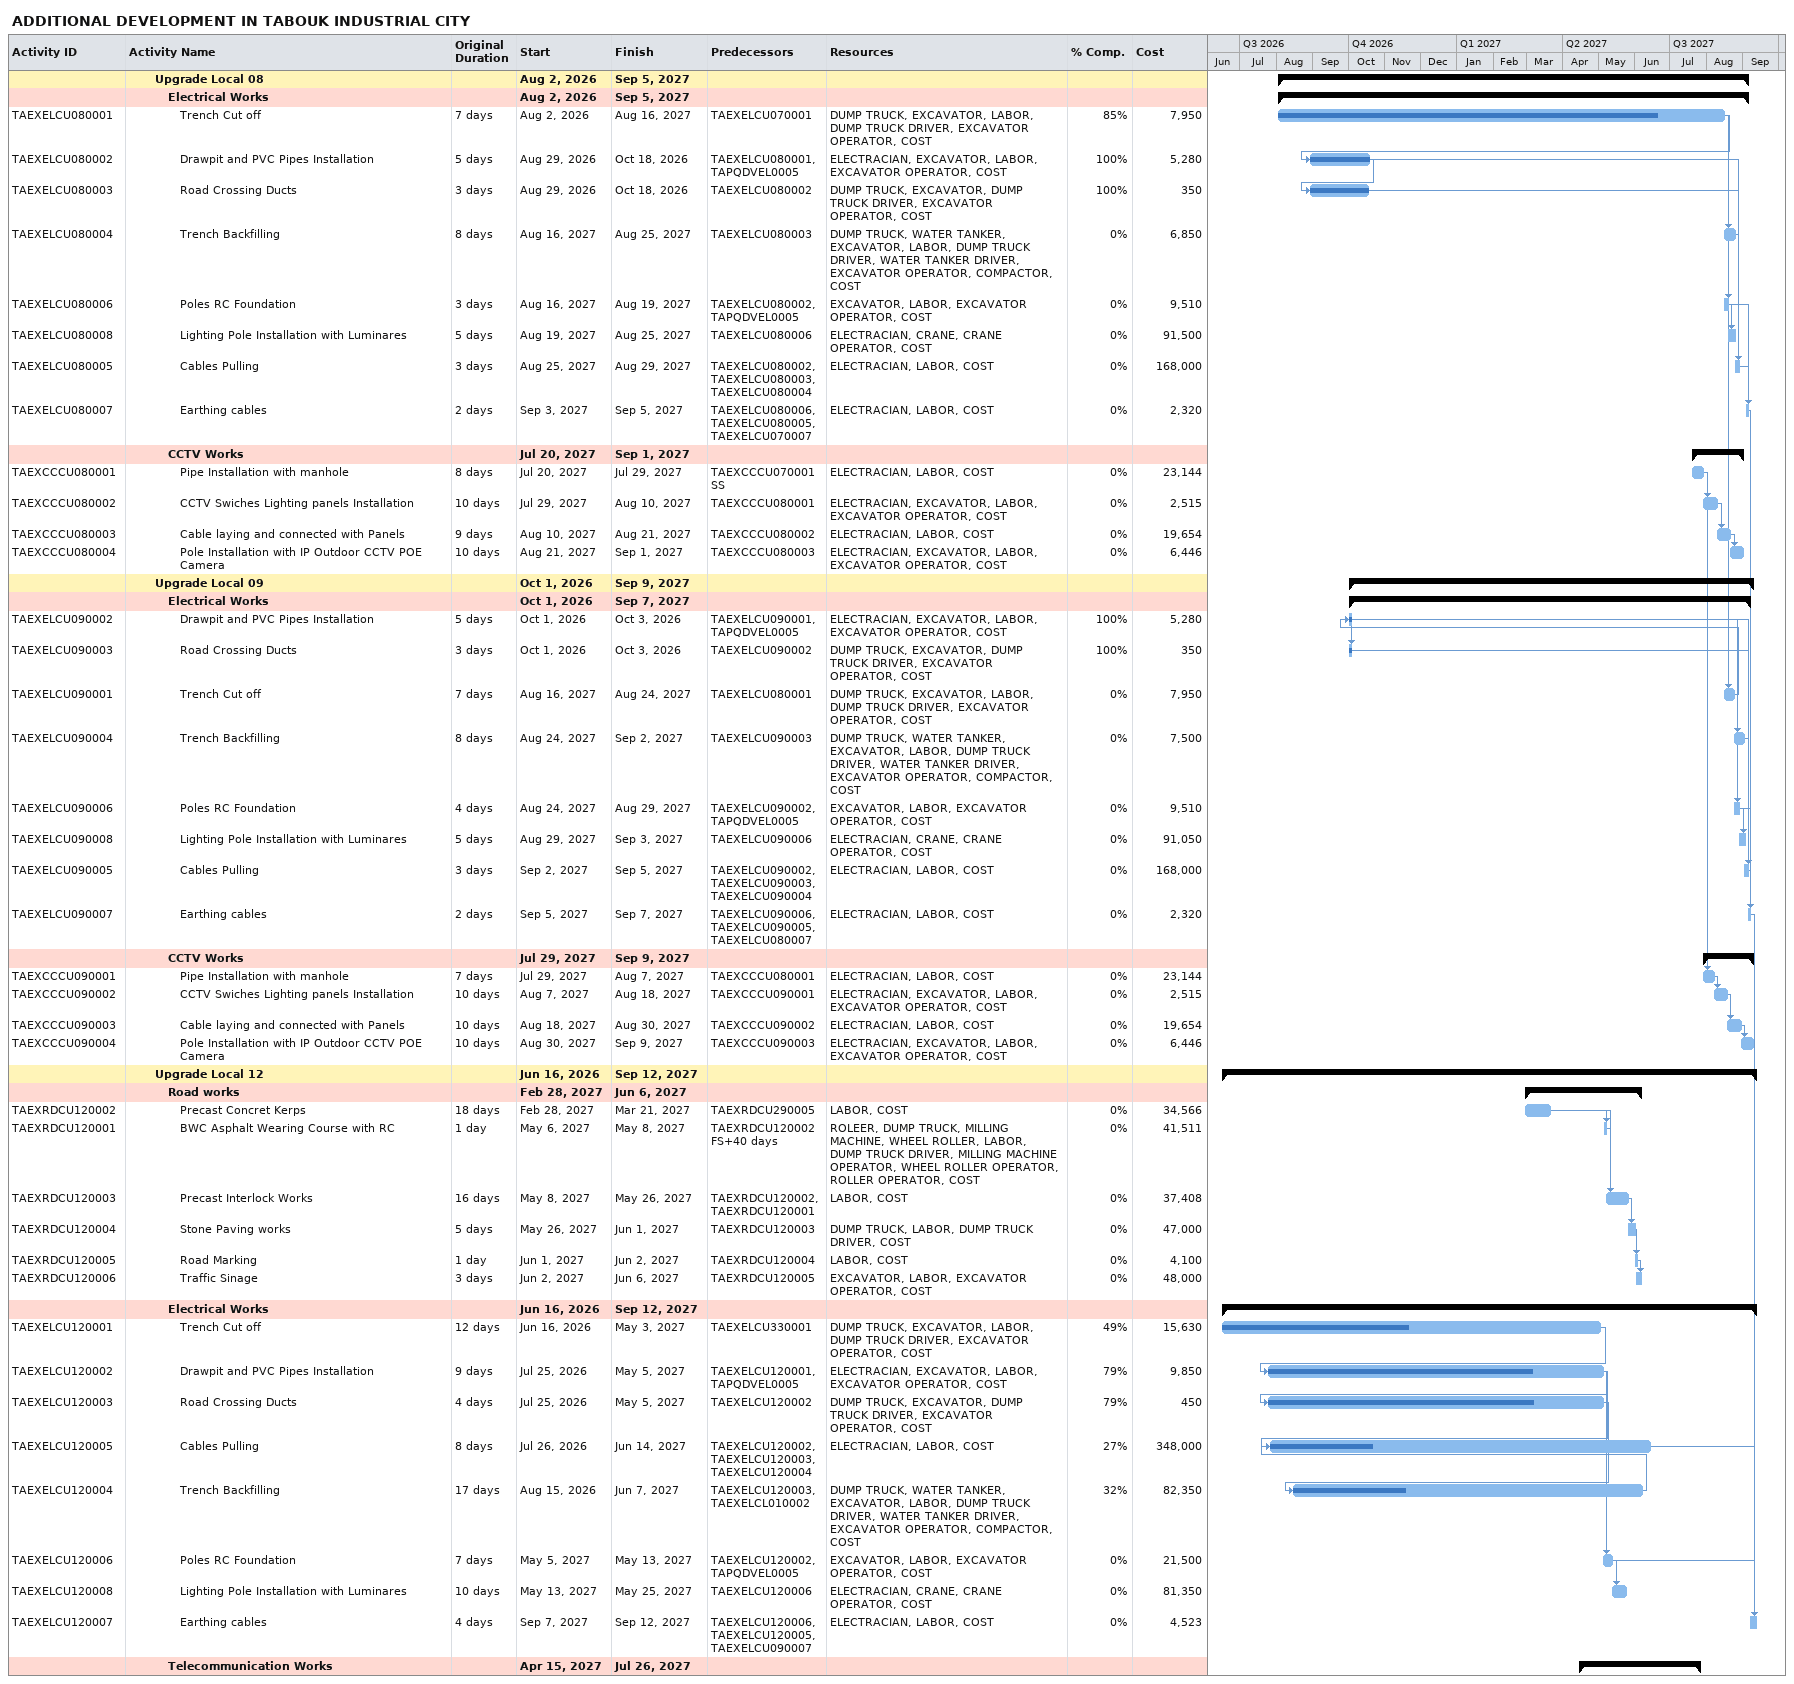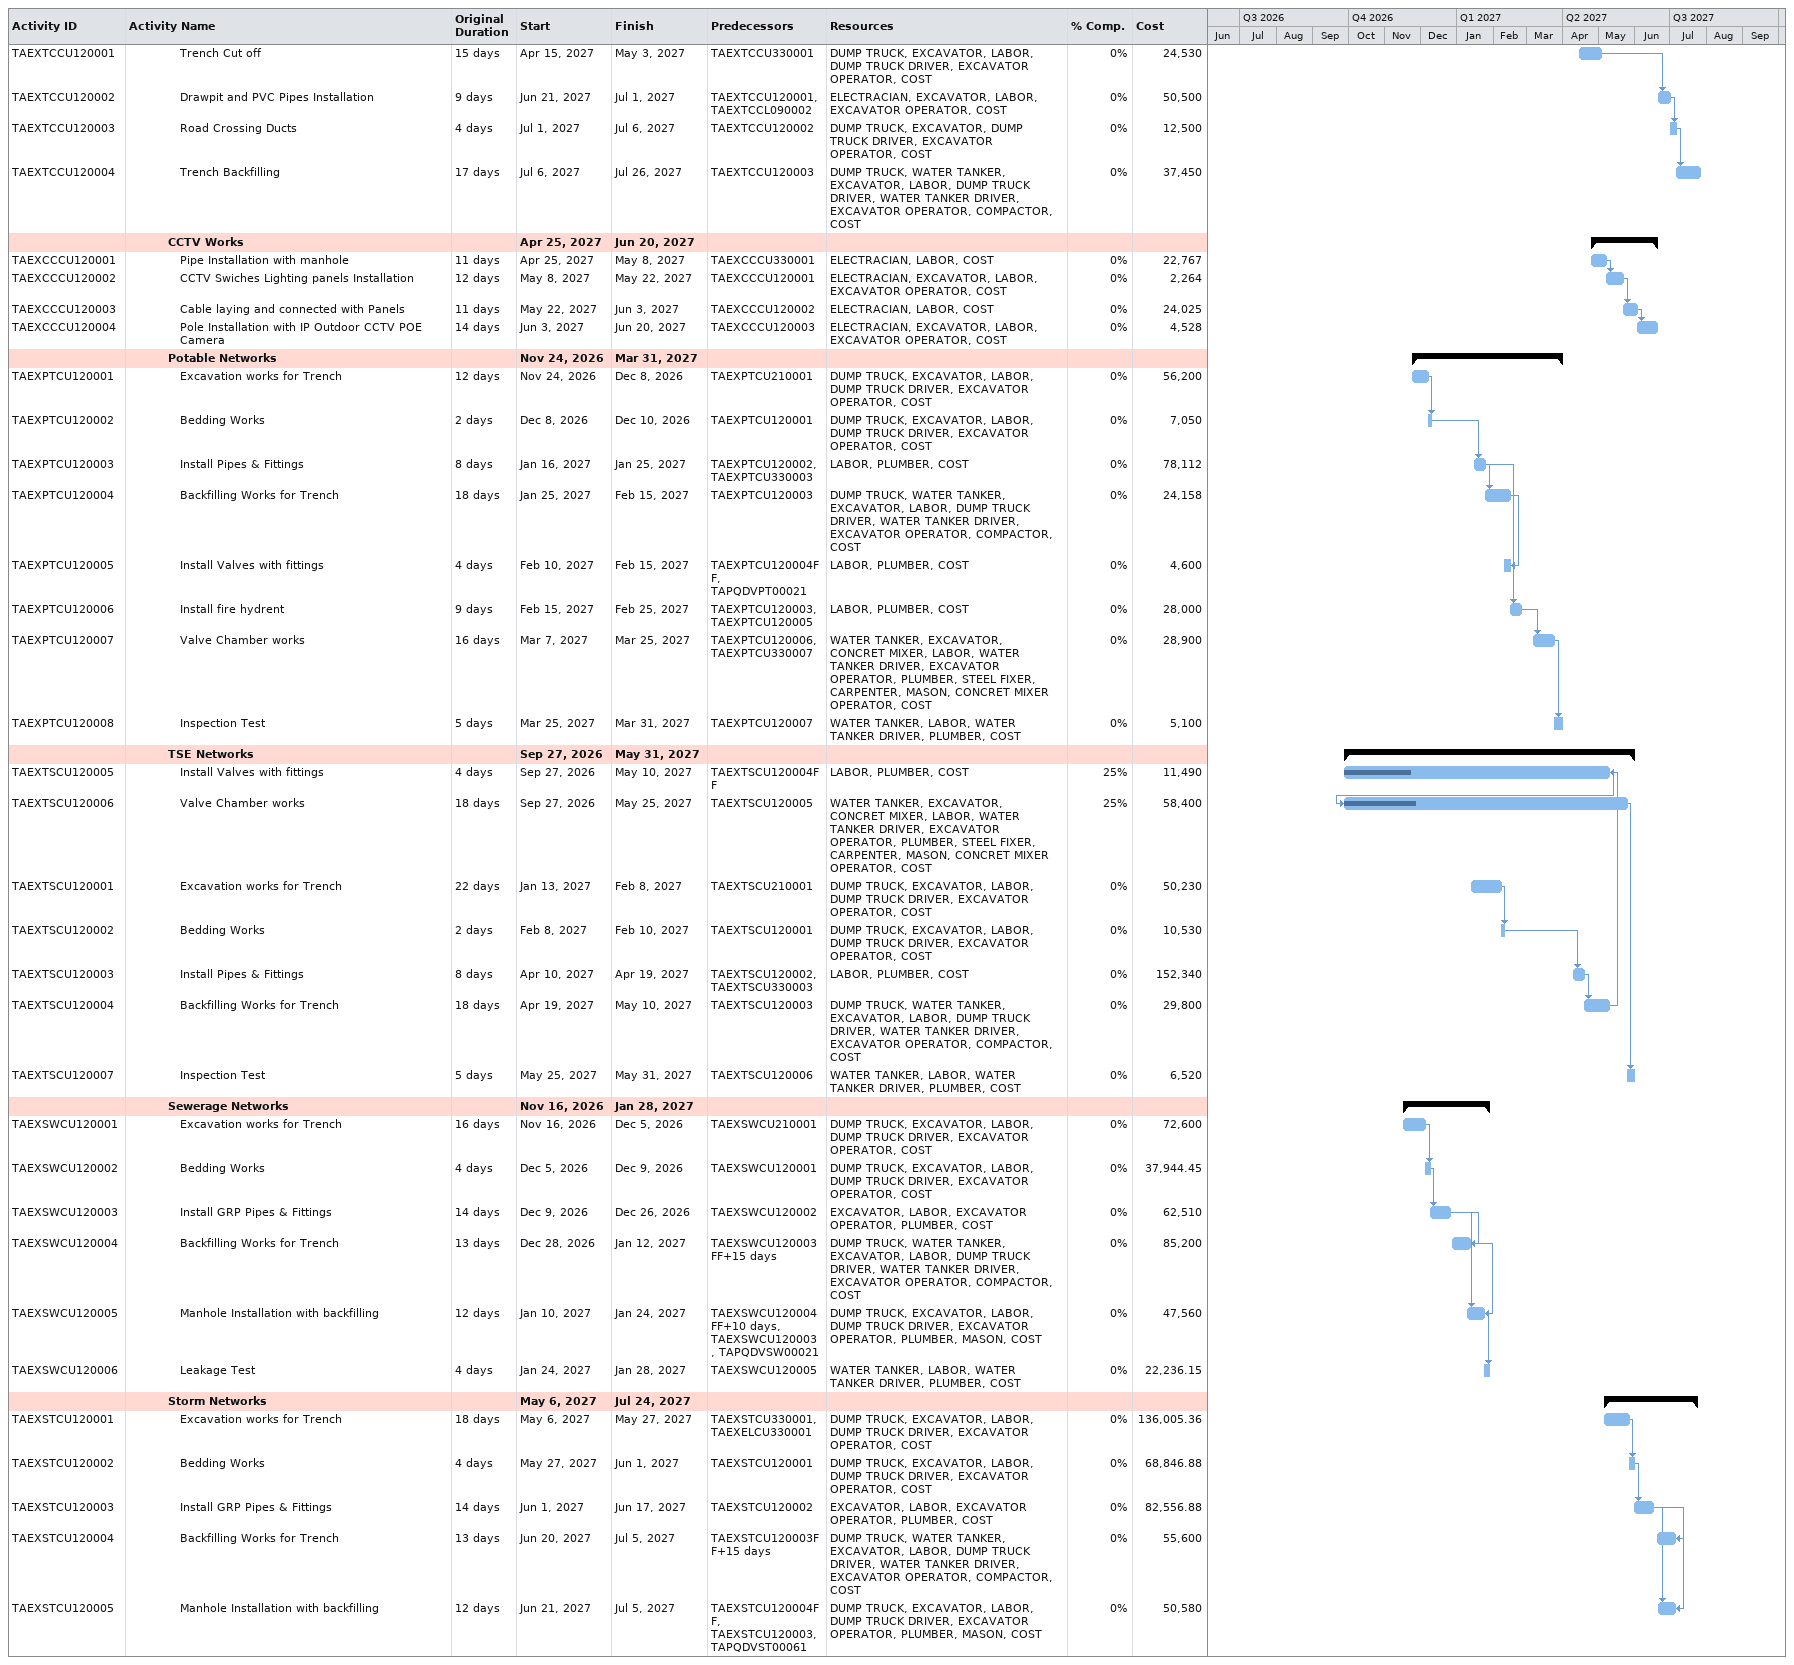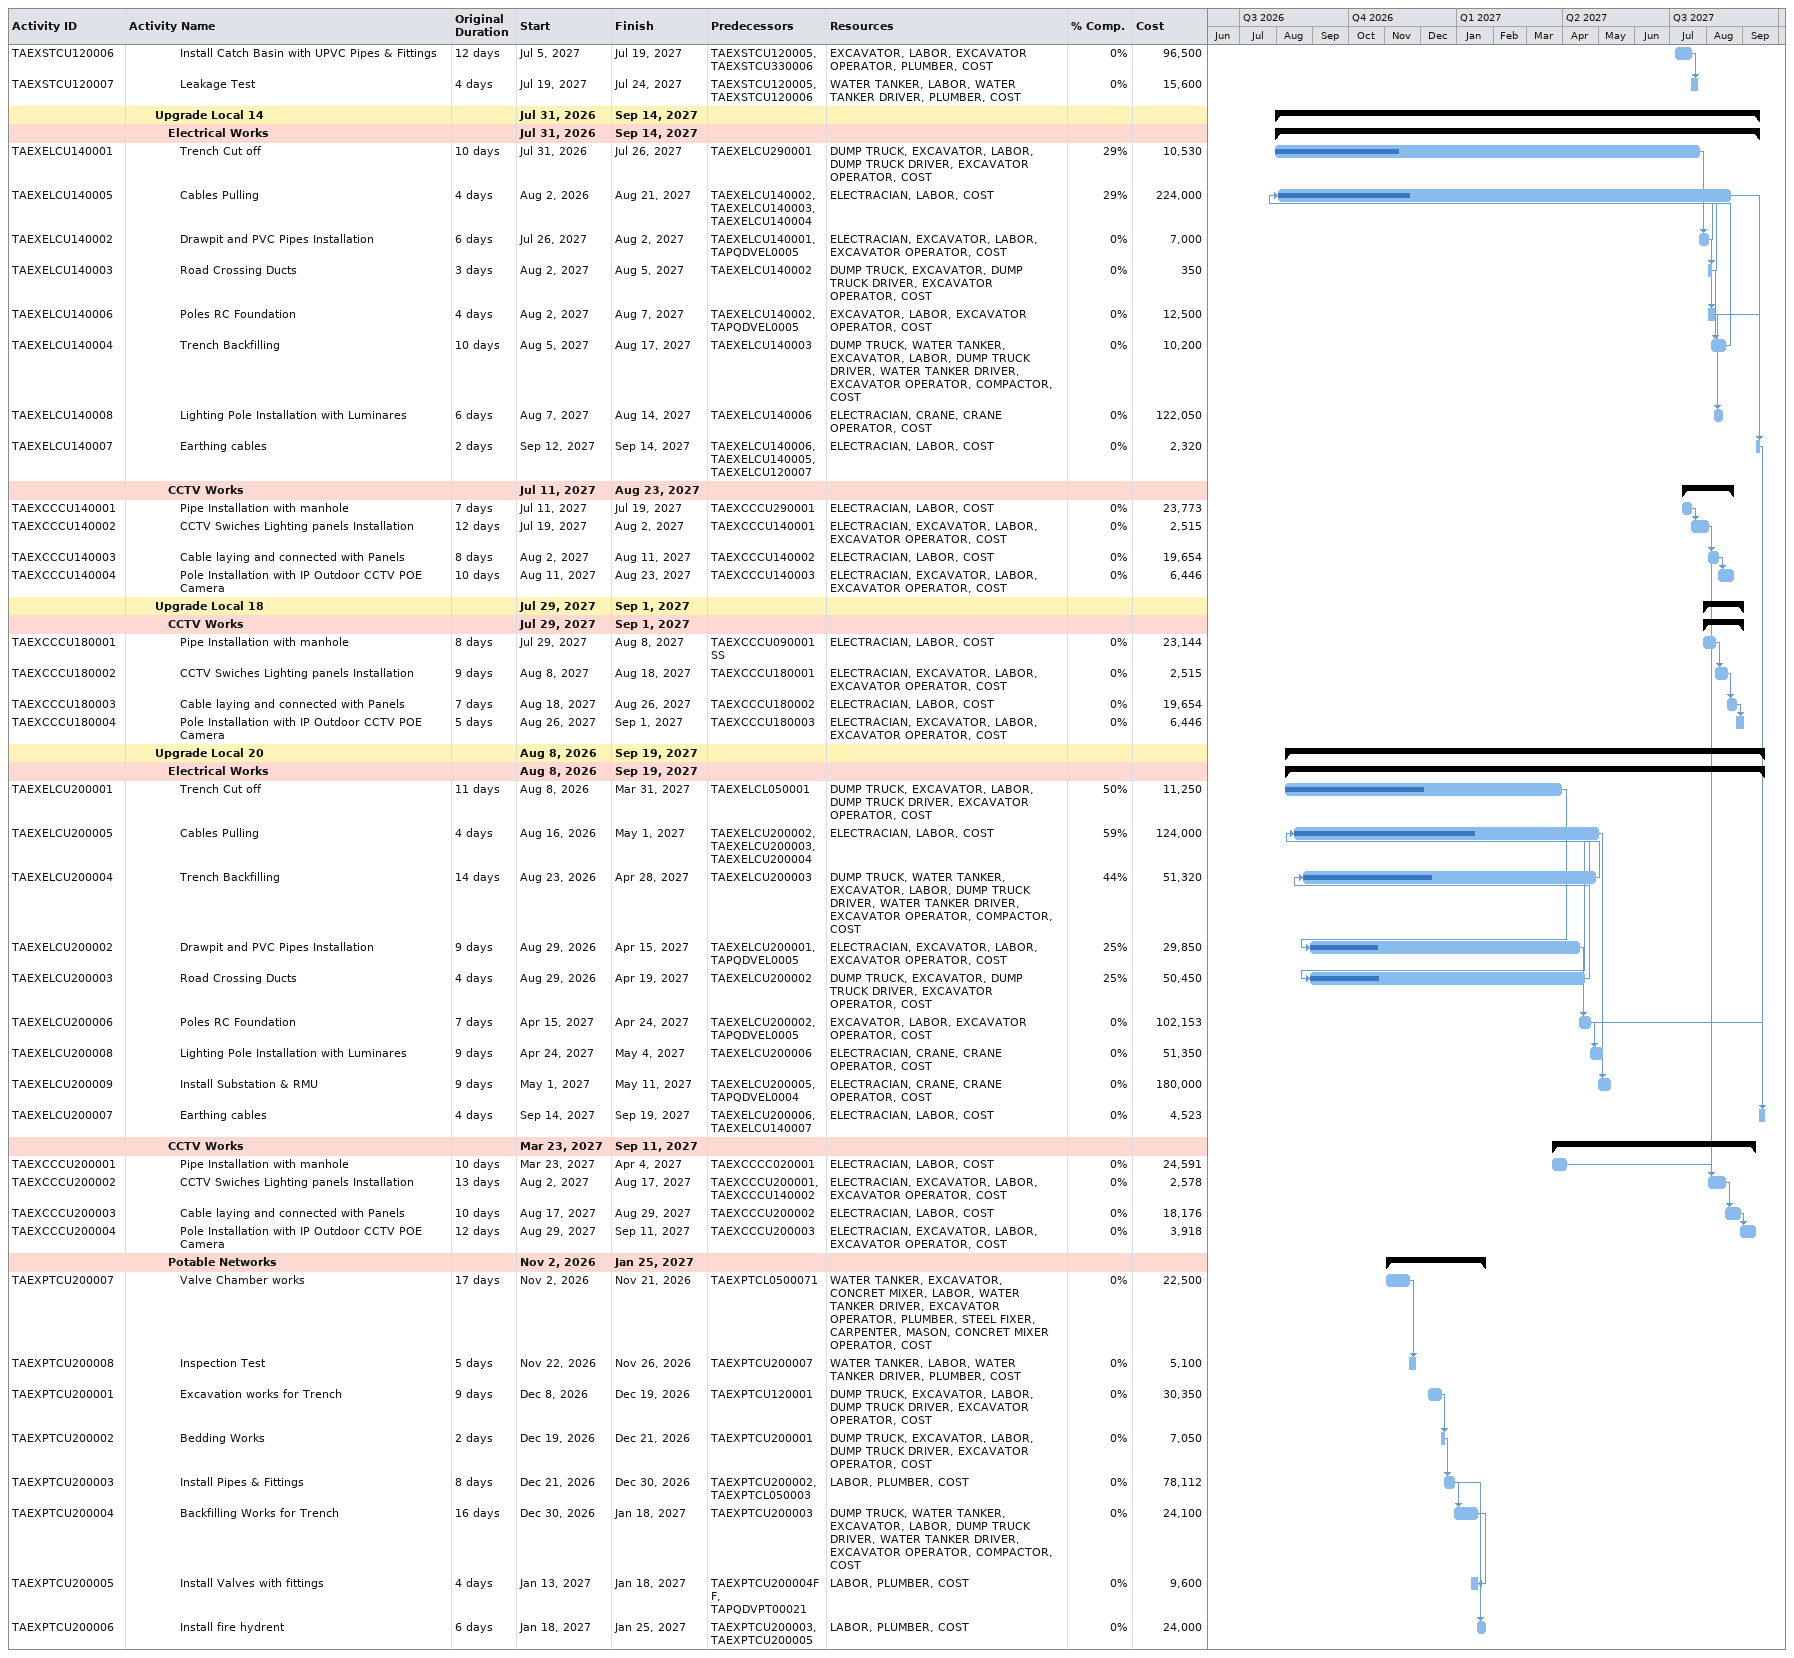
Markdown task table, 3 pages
ADDITIONAL DEVELOPMENT IN TABOUK INDUSTRIAL CITY

| ID | Level | Task | Original duration | Start | Finish | Predecessors | Resources | % complete | Cost |
|---|---|---|---|---|---|---|---|---|---|
|  | 3 | **Upgrade Local 08** |  | 2026-08-02 | 2027-09-05 |  |  |  |  |
|  | 4 | **Electrical Works** |  | 2026-08-02 | 2027-09-05 |  |  |  |  |
| TAEXELCU080001 | 5 | Trench Cut off | 7d | 2026-08-02 | 2027-08-16 | TAEXELCU070001 | DUMP TRUCK, EXCAVATOR, LABOR, DUMP TRUCK DRIVER, EXCAVATOR OPERATOR, COST | 85 | 7950 |
| TAEXELCU080002 | 5 | Drawpit and PVC Pipes Installation | 5d | 2026-08-29 | 2026-10-18 | TAEXELCU080001, TAPQDVEL0005 | ELECTRACIAN, EXCAVATOR, LABOR, EXCAVATOR OPERATOR, COST | 100 | 5280 |
| TAEXELCU080003 | 5 | Road Crossing Ducts | 3d | 2026-08-29 | 2026-10-18 | TAEXELCU080002 | DUMP TRUCK, EXCAVATOR, DUMP TRUCK DRIVER, EXCAVATOR OPERATOR, COST | 100 | 350 |
| TAEXELCU080004 | 5 | Trench Backfilling | 8d | 2027-08-16 | 2027-08-25 | TAEXELCU080003 | DUMP TRUCK, WATER TANKER, EXCAVATOR, LABOR, DUMP TRUCK DRIVER, WATER TANKER DRIVER, EXCAVATOR OPERATOR, COMPACTOR, COST | 0 | 6850 |
| TAEXELCU080006 | 5 | Poles RC Foundation | 3d | 2027-08-16 | 2027-08-19 | TAEXELCU080002, TAPQDVEL0005 | EXCAVATOR, LABOR, EXCAVATOR OPERATOR, COST | 0 | 9510 |
| TAEXELCU080008 | 5 | Lighting Pole Installation with Luminares | 5d | 2027-08-19 | 2027-08-25 | TAEXELCU080006 | ELECTRACIAN, CRANE, CRANE OPERATOR, COST | 0 | 91500 |
| TAEXELCU080005 | 5 | Cables Pulling | 3d | 2027-08-25 | 2027-08-29 | TAEXELCU080002, TAEXELCU080003, TAEXELCU080004 | ELECTRACIAN, LABOR, COST | 0 | 168000 |
| TAEXELCU080007 | 5 | Earthing cables | 2d | 2027-09-03 | 2027-09-05 | TAEXELCU080006, TAEXELCU080005, TAEXELCU070007 | ELECTRACIAN, LABOR, COST | 0 | 2320 |
|  | 4 | **CCTV Works** |  | 2027-07-20 | 2027-09-01 |  |  |  |  |
| TAEXCCCU080001 | 5 | Pipe Installation with manhole | 8d | 2027-07-20 | 2027-07-29 | TAEXCCCU070001SS | ELECTRACIAN, LABOR, COST | 0 | 23144 |
| TAEXCCCU080002 | 5 | CCTV Swiches Lighting panels Installation | 10d | 2027-07-29 | 2027-08-10 | TAEXCCCU080001 | ELECTRACIAN, EXCAVATOR, LABOR, EXCAVATOR OPERATOR, COST | 0 | 2515 |
| TAEXCCCU080003 | 5 | Cable laying and connected with Panels | 9d | 2027-08-10 | 2027-08-21 | TAEXCCCU080002 | ELECTRACIAN, LABOR, COST | 0 | 19654 |
| TAEXCCCU080004 | 5 | Pole Installation with IP Outdoor CCTV POE Camera | 10d | 2027-08-21 | 2027-09-01 | TAEXCCCU080003 | ELECTRACIAN, EXCAVATOR, LABOR, EXCAVATOR OPERATOR, COST | 0 | 6446 |
|  | 3 | **Upgrade Local 09** |  | 2026-10-01 | 2027-09-09 |  |  |  |  |
|  | 4 | **Electrical Works** |  | 2026-10-01 | 2027-09-07 |  |  |  |  |
| TAEXELCU090002 | 5 | Drawpit and PVC Pipes Installation | 5d | 2026-10-01 | 2026-10-03 | TAEXELCU090001, TAPQDVEL0005 | ELECTRACIAN, EXCAVATOR, LABOR, EXCAVATOR OPERATOR, COST | 100 | 5280 |
| TAEXELCU090003 | 5 | Road Crossing Ducts | 3d | 2026-10-01 | 2026-10-03 | TAEXELCU090002 | DUMP TRUCK, EXCAVATOR, DUMP TRUCK DRIVER, EXCAVATOR OPERATOR, COST | 100 | 350 |
| TAEXELCU090001 | 5 | Trench Cut off | 7d | 2027-08-16 | 2027-08-24 | TAEXELCU080001 | DUMP TRUCK, EXCAVATOR, LABOR, DUMP TRUCK DRIVER, EXCAVATOR OPERATOR, COST | 0 | 7950 |
| TAEXELCU090004 | 5 | Trench Backfilling | 8d | 2027-08-24 | 2027-09-02 | TAEXELCU090003 | DUMP TRUCK, WATER TANKER, EXCAVATOR, LABOR, DUMP TRUCK DRIVER, WATER TANKER DRIVER, EXCAVATOR OPERATOR, COMPACTOR, COST | 0 | 7500 |
| TAEXELCU090006 | 5 | Poles RC Foundation | 4d | 2027-08-24 | 2027-08-29 | TAEXELCU090002, TAPQDVEL0005 | EXCAVATOR, LABOR, EXCAVATOR OPERATOR, COST | 0 | 9510 |
| TAEXELCU090008 | 5 | Lighting Pole Installation with Luminares | 5d | 2027-08-29 | 2027-09-03 | TAEXELCU090006 | ELECTRACIAN, CRANE, CRANE OPERATOR, COST | 0 | 91050 |
| TAEXELCU090005 | 5 | Cables Pulling | 3d | 2027-09-02 | 2027-09-05 | TAEXELCU090002, TAEXELCU090003, TAEXELCU090004 | ELECTRACIAN, LABOR, COST | 0 | 168000 |
| TAEXELCU090007 | 5 | Earthing cables | 2d | 2027-09-05 | 2027-09-07 | TAEXELCU090006, TAEXELCU090005, TAEXELCU080007 | ELECTRACIAN, LABOR, COST | 0 | 2320 |
|  | 4 | **CCTV Works** |  | 2027-07-29 | 2027-09-09 |  |  |  |  |
| TAEXCCCU090001 | 5 | Pipe Installation with manhole | 7d | 2027-07-29 | 2027-08-07 | TAEXCCCU080001 | ELECTRACIAN, LABOR, COST | 0 | 23144 |
| TAEXCCCU090002 | 5 | CCTV Swiches Lighting panels Installation | 10d | 2027-08-07 | 2027-08-18 | TAEXCCCU090001 | ELECTRACIAN, EXCAVATOR, LABOR, EXCAVATOR OPERATOR, COST | 0 | 2515 |
| TAEXCCCU090003 | 5 | Cable laying and connected with Panels | 10d | 2027-08-18 | 2027-08-30 | TAEXCCCU090002 | ELECTRACIAN, LABOR, COST | 0 | 19654 |
| TAEXCCCU090004 | 5 | Pole Installation with IP Outdoor CCTV POE Camera | 10d | 2027-08-30 | 2027-09-09 | TAEXCCCU090003 | ELECTRACIAN, EXCAVATOR, LABOR, EXCAVATOR OPERATOR, COST | 0 | 6446 |
|  | 3 | **Upgrade Local 12** |  | 2026-06-16 | 2027-09-12 |  |  |  |  |
|  | 4 | **Road works** |  | 2027-02-28 | 2027-06-06 |  |  |  |  |
| TAEXRDCU120002 | 5 | Precast Concret Kerps | 18d | 2027-02-28 | 2027-03-21 | TAEXRDCU290005 | LABOR, COST | 0 | 34566 |
| TAEXRDCU120001 | 5 | BWC Asphalt Wearing Course with RC | 1d | 2027-05-06 | 2027-05-08 | TAEXRDCU120002FS+40d | ROLEER, DUMP TRUCK, MILLING MACHINE, WHEEL ROLLER, LABOR, DUMP TRUCK DRIVER, MILLING MACHINE OPERATOR, WHEEL ROLLER OPERATOR, ROLLER OPERATOR, COST | 0 | 41511 |
| TAEXRDCU120003 | 5 | Precast Interlock Works | 16d | 2027-05-08 | 2027-05-26 | TAEXRDCU120002, TAEXRDCU120001 | LABOR, COST | 0 | 37408 |
| TAEXRDCU120004 | 5 | Stone Paving works | 5d | 2027-05-26 | 2027-06-01 | TAEXRDCU120003 | DUMP TRUCK, LABOR, DUMP TRUCK DRIVER, COST | 0 | 47000 |
| TAEXRDCU120005 | 5 | Road Marking | 1d | 2027-06-01 | 2027-06-02 | TAEXRDCU120004 | LABOR, COST | 0 | 4100 |
| TAEXRDCU120006 | 5 | Traffic Sinage | 3d | 2027-06-02 | 2027-06-06 | TAEXRDCU120005 | EXCAVATOR, LABOR, EXCAVATOR OPERATOR, COST | 0 | 48000 |
|  | 4 | **Electrical Works** |  | 2026-06-16 | 2027-09-12 |  |  |  |  |
| TAEXELCU120001 | 5 | Trench Cut off | 12d | 2026-06-16 | 2027-05-03 | TAEXELCU330001 | DUMP TRUCK, EXCAVATOR, LABOR, DUMP TRUCK DRIVER, EXCAVATOR OPERATOR, COST | 49 | 15630 |
| TAEXELCU120002 | 5 | Drawpit and PVC Pipes Installation | 9d | 2026-07-25 | 2027-05-05 | TAEXELCU120001, TAPQDVEL0005 | ELECTRACIAN, EXCAVATOR, LABOR, EXCAVATOR OPERATOR, COST | 79 | 9850 |
| TAEXELCU120003 | 5 | Road Crossing Ducts | 4d | 2026-07-25 | 2027-05-05 | TAEXELCU120002 | DUMP TRUCK, EXCAVATOR, DUMP TRUCK DRIVER, EXCAVATOR OPERATOR, COST | 79 | 450 |
| TAEXELCU120005 | 5 | Cables Pulling | 8d | 2026-07-26 | 2027-06-14 | TAEXELCU120002, TAEXELCU120003, TAEXELCU120004 | ELECTRACIAN, LABOR, COST | 27 | 348000 |
| TAEXELCU120004 | 5 | Trench Backfilling | 17d | 2026-08-15 | 2027-06-07 | TAEXELCU120003, TAEXELCL010002 | DUMP TRUCK, WATER TANKER, EXCAVATOR, LABOR, DUMP TRUCK DRIVER, WATER TANKER DRIVER, EXCAVATOR OPERATOR, COMPACTOR, COST | 32 | 82350 |
| TAEXELCU120006 | 5 | Poles RC Foundation | 7d | 2027-05-05 | 2027-05-13 | TAEXELCU120002, TAPQDVEL0005 | EXCAVATOR, LABOR, EXCAVATOR OPERATOR, COST | 0 | 21500 |
| TAEXELCU120008 | 5 | Lighting Pole Installation with Luminares | 10d | 2027-05-13 | 2027-05-25 | TAEXELCU120006 | ELECTRACIAN, CRANE, CRANE OPERATOR, COST | 0 | 81350 |
| TAEXELCU120007 | 5 | Earthing cables | 4d | 2027-09-07 | 2027-09-12 | TAEXELCU120006, TAEXELCU120005, TAEXELCU090007 | ELECTRACIAN, LABOR, COST | 0 | 4523 |
|  | 4 | **Telecommunication Works** |  | 2027-04-15 | 2027-07-26 |  |  |  |  |
| TAEXTCCU120001 | 5 | Trench Cut off | 15d | 2027-04-15 | 2027-05-03 | TAEXTCCU330001 | DUMP TRUCK, EXCAVATOR, LABOR, DUMP TRUCK DRIVER, EXCAVATOR OPERATOR, COST | 0 | 24530 |
| TAEXTCCU120002 | 5 | Drawpit and PVC Pipes Installation | 9d | 2027-06-21 | 2027-07-01 | TAEXTCCU120001, TAEXTCCL090002 | ELECTRACIAN, EXCAVATOR, LABOR, EXCAVATOR OPERATOR, COST | 0 | 50500 |
| TAEXTCCU120003 | 5 | Road Crossing Ducts | 4d | 2027-07-01 | 2027-07-06 | TAEXTCCU120002 | DUMP TRUCK, EXCAVATOR, DUMP TRUCK DRIVER, EXCAVATOR OPERATOR, COST | 0 | 12500 |
| TAEXTCCU120004 | 5 | Trench Backfilling | 17d | 2027-07-06 | 2027-07-26 | TAEXTCCU120003 | DUMP TRUCK, WATER TANKER, EXCAVATOR, LABOR, DUMP TRUCK DRIVER, WATER TANKER DRIVER, EXCAVATOR OPERATOR, COMPACTOR, COST | 0 | 37450 |
|  | 4 | **CCTV Works** |  | 2027-04-25 | 2027-06-20 |  |  |  |  |
| TAEXCCCU120001 | 5 | Pipe Installation with manhole | 11d | 2027-04-25 | 2027-05-08 | TAEXCCCU330001 | ELECTRACIAN, LABOR, COST | 0 | 22767 |
| TAEXCCCU120002 | 5 | CCTV Swiches Lighting panels Installation | 12d | 2027-05-08 | 2027-05-22 | TAEXCCCU120001 | ELECTRACIAN, EXCAVATOR, LABOR, EXCAVATOR OPERATOR, COST | 0 | 2264 |
| TAEXCCCU120003 | 5 | Cable laying and connected with Panels | 11d | 2027-05-22 | 2027-06-03 | TAEXCCCU120002 | ELECTRACIAN, LABOR, COST | 0 | 24025 |
| TAEXCCCU120004 | 5 | Pole Installation with IP Outdoor CCTV POE Camera | 14d | 2027-06-03 | 2027-06-20 | TAEXCCCU120003 | ELECTRACIAN, EXCAVATOR, LABOR, EXCAVATOR OPERATOR, COST | 0 | 4528 |
|  | 4 | **Potable Networks** |  | 2026-11-24 | 2027-03-31 |  |  |  |  |
| TAEXPTCU120001 | 5 | Excavation works for Trench | 12d | 2026-11-24 | 2026-12-08 | TAEXPTCU210001 | DUMP TRUCK, EXCAVATOR, LABOR, DUMP TRUCK DRIVER, EXCAVATOR OPERATOR, COST | 0 | 56200 |
| TAEXPTCU120002 | 5 | Bedding Works | 2d | 2026-12-08 | 2026-12-10 | TAEXPTCU120001 | DUMP TRUCK, EXCAVATOR, LABOR, DUMP TRUCK DRIVER, EXCAVATOR OPERATOR, COST | 0 | 7050 |
| TAEXPTCU120003 | 5 | Install Pipes & Fittings | 8d | 2027-01-16 | 2027-01-25 | TAEXPTCU120002, TAEXPTCU330003 | LABOR, PLUMBER, COST | 0 | 78112 |
| TAEXPTCU120004 | 5 | Backfilling Works for Trench | 18d | 2027-01-25 | 2027-02-15 | TAEXPTCU120003 | DUMP TRUCK, WATER TANKER, EXCAVATOR, LABOR, DUMP TRUCK DRIVER, WATER TANKER DRIVER, EXCAVATOR OPERATOR, COMPACTOR, COST | 0 | 24158 |
| TAEXPTCU120005 | 5 | Install Valves with fittings | 4d | 2027-02-10 | 2027-02-15 | TAEXPTCU120004FF, TAPQDVPT00021 | LABOR, PLUMBER, COST | 0 | 4600 |
| TAEXPTCU120006 | 5 | Install fire hydrent | 9d | 2027-02-15 | 2027-02-25 | TAEXPTCU120003, TAEXPTCU120005 | LABOR, PLUMBER, COST | 0 | 28000 |
| TAEXPTCU120007 | 5 | Valve Chamber works | 16d | 2027-03-07 | 2027-03-25 | TAEXPTCU120006, TAEXPTCU330007 | WATER TANKER, EXCAVATOR, CONCRET MIXER, LABOR, WATER TANKER DRIVER, EXCAVATOR OPERATOR, PLUMBER, STEEL FIXER, CARPENTER, MASON, CONCRET MIXER OPERATOR, COST | 0 | 28900 |
| TAEXPTCU120008 | 5 | Inspection Test | 5d | 2027-03-25 | 2027-03-31 | TAEXPTCU120007 | WATER TANKER, LABOR, WATER TANKER DRIVER, PLUMBER, COST | 0 | 5100 |
|  | 4 | **TSE Networks** |  | 2026-09-27 | 2027-05-31 |  |  |  |  |
| TAEXTSCU120005 | 5 | Install Valves with fittings | 4d | 2026-09-27 | 2027-05-10 | TAEXTSCU120004FF | LABOR, PLUMBER, COST | 25 | 11490 |
| TAEXTSCU120006 | 5 | Valve Chamber works | 18d | 2026-09-27 | 2027-05-25 | TAEXTSCU120005 | WATER TANKER, EXCAVATOR, CONCRET MIXER, LABOR, WATER TANKER DRIVER, EXCAVATOR OPERATOR, PLUMBER, STEEL FIXER, CARPENTER, MASON, CONCRET MIXER OPERATOR, COST | 25 | 58400 |
| TAEXTSCU120001 | 5 | Excavation works for Trench | 22d | 2027-01-13 | 2027-02-08 | TAEXTSCU210001 | DUMP TRUCK, EXCAVATOR, LABOR, DUMP TRUCK DRIVER, EXCAVATOR OPERATOR, COST | 0 | 50230 |
| TAEXTSCU120002 | 5 | Bedding Works | 2d | 2027-02-08 | 2027-02-10 | TAEXTSCU120001 | DUMP TRUCK, EXCAVATOR, LABOR, DUMP TRUCK DRIVER, EXCAVATOR OPERATOR, COST | 0 | 10530 |
| TAEXTSCU120003 | 5 | Install Pipes & Fittings | 8d | 2027-04-10 | 2027-04-19 | TAEXTSCU120002, TAEXTSCU330003 | LABOR, PLUMBER, COST | 0 | 152340 |
| TAEXTSCU120004 | 5 | Backfilling Works for Trench | 18d | 2027-04-19 | 2027-05-10 | TAEXTSCU120003 | DUMP TRUCK, WATER TANKER, EXCAVATOR, LABOR, DUMP TRUCK DRIVER, WATER TANKER DRIVER, EXCAVATOR OPERATOR, COMPACTOR, COST | 0 | 29800 |
| TAEXTSCU120007 | 5 | Inspection Test | 5d | 2027-05-25 | 2027-05-31 | TAEXTSCU120006 | WATER TANKER, LABOR, WATER TANKER DRIVER, PLUMBER, COST | 0 | 6520 |
|  | 4 | **Sewerage Networks** |  | 2026-11-16 | 2027-01-28 |  |  |  |  |
| TAEXSWCU120001 | 5 | Excavation works for Trench | 16d | 2026-11-16 | 2026-12-05 | TAEXSWCU210001 | DUMP TRUCK, EXCAVATOR, LABOR, DUMP TRUCK DRIVER, EXCAVATOR OPERATOR, COST | 0 | 72600 |
| TAEXSWCU120002 | 5 | Bedding Works | 4d | 2026-12-05 | 2026-12-09 | TAEXSWCU120001 | DUMP TRUCK, EXCAVATOR, LABOR, DUMP TRUCK DRIVER, EXCAVATOR OPERATOR, COST | 0 | 37944.45 |
| TAEXSWCU120003 | 5 | Install GRP Pipes & Fittings | 14d | 2026-12-09 | 2026-12-26 | TAEXSWCU120002 | EXCAVATOR, LABOR, EXCAVATOR OPERATOR, PLUMBER, COST | 0 | 62510 |
| TAEXSWCU120004 | 5 | Backfilling Works for Trench | 13d | 2026-12-28 | 2027-01-12 | TAEXSWCU120003FF+15d | DUMP TRUCK, WATER TANKER, EXCAVATOR, LABOR, DUMP TRUCK DRIVER, WATER TANKER DRIVER, EXCAVATOR OPERATOR, COMPACTOR, COST | 0 | 85200 |
| TAEXSWCU120005 | 5 | Manhole Installation with backfilling | 12d | 2027-01-10 | 2027-01-24 | TAEXSWCU120004FF+10d, TAEXSWCU120003, TAPQDVSW00021 | DUMP TRUCK, EXCAVATOR, LABOR, DUMP TRUCK DRIVER, EXCAVATOR OPERATOR, PLUMBER, MASON, COST | 0 | 47560 |
| TAEXSWCU120006 | 5 | Leakage Test | 4d | 2027-01-24 | 2027-01-28 | TAEXSWCU120005 | WATER TANKER, LABOR, WATER TANKER DRIVER, PLUMBER, COST | 0 | 22236.15 |
|  | 4 | **Storm Networks** |  | 2027-05-06 | 2027-07-24 |  |  |  |  |
| TAEXSTCU120001 | 5 | Excavation works for Trench | 18d | 2027-05-06 | 2027-05-27 | TAEXSTCU330001, TAEXELCU330001 | DUMP TRUCK, EXCAVATOR, LABOR, DUMP TRUCK DRIVER, EXCAVATOR OPERATOR, COST | 0 | 136005.36 |
| TAEXSTCU120002 | 5 | Bedding Works | 4d | 2027-05-27 | 2027-06-01 | TAEXSTCU120001 | DUMP TRUCK, EXCAVATOR, LABOR, DUMP TRUCK DRIVER, EXCAVATOR OPERATOR, COST | 0 | 68846.88 |
| TAEXSTCU120003 | 5 | Install GRP Pipes & Fittings | 14d | 2027-06-01 | 2027-06-17 | TAEXSTCU120002 | EXCAVATOR, LABOR, EXCAVATOR OPERATOR, PLUMBER, COST | 0 | 82556.88 |
| TAEXSTCU120004 | 5 | Backfilling Works for Trench | 13d | 2027-06-20 | 2027-07-05 | TAEXSTCU120003FF+15d | DUMP TRUCK, WATER TANKER, EXCAVATOR, LABOR, DUMP TRUCK DRIVER, WATER TANKER DRIVER, EXCAVATOR OPERATOR, COMPACTOR, COST | 0 | 55600 |
| TAEXSTCU120005 | 5 | Manhole Installation with backfilling | 12d | 2027-06-21 | 2027-07-05 | TAEXSTCU120004FF, TAEXSTCU120003, TAPQDVST00061 | DUMP TRUCK, EXCAVATOR, LABOR, DUMP TRUCK DRIVER, EXCAVATOR OPERATOR, PLUMBER, MASON, COST | 0 | 50580 |
| TAEXSTCU120006 | 5 | Install Catch Basin with UPVC Pipes & Fittings | 12d | 2027-07-05 | 2027-07-19 | TAEXSTCU120005, TAEXSTCU330006 | EXCAVATOR, LABOR, EXCAVATOR OPERATOR, PLUMBER, COST | 0 | 96500 |
| TAEXSTCU120007 | 5 | Leakage Test | 4d | 2027-07-19 | 2027-07-24 | TAEXSTCU120005, TAEXSTCU120006 | WATER TANKER, LABOR, WATER TANKER DRIVER, PLUMBER, COST | 0 | 15600 |
|  | 3 | **Upgrade Local 14** |  | 2026-07-31 | 2027-09-14 |  |  |  |  |
|  | 4 | **Electrical Works** |  | 2026-07-31 | 2027-09-14 |  |  |  |  |
| TAEXELCU140001 | 5 | Trench Cut off | 10d | 2026-07-31 | 2027-07-26 | TAEXELCU290001 | DUMP TRUCK, EXCAVATOR, LABOR, DUMP TRUCK DRIVER, EXCAVATOR OPERATOR, COST | 29 | 10530 |
| TAEXELCU140005 | 5 | Cables Pulling | 4d | 2026-08-02 | 2027-08-21 | TAEXELCU140002, TAEXELCU140003, TAEXELCU140004 | ELECTRACIAN, LABOR, COST | 29 | 224000 |
| TAEXELCU140002 | 5 | Drawpit and PVC Pipes Installation | 6d | 2027-07-26 | 2027-08-02 | TAEXELCU140001, TAPQDVEL0005 | ELECTRACIAN, EXCAVATOR, LABOR, EXCAVATOR OPERATOR, COST | 0 | 7000 |
| TAEXELCU140003 | 5 | Road Crossing Ducts | 3d | 2027-08-02 | 2027-08-05 | TAEXELCU140002 | DUMP TRUCK, EXCAVATOR, DUMP TRUCK DRIVER, EXCAVATOR OPERATOR, COST | 0 | 350 |
| TAEXELCU140006 | 5 | Poles RC Foundation | 4d | 2027-08-02 | 2027-08-07 | TAEXELCU140002, TAPQDVEL0005 | EXCAVATOR, LABOR, EXCAVATOR OPERATOR, COST | 0 | 12500 |
| TAEXELCU140004 | 5 | Trench Backfilling | 10d | 2027-08-05 | 2027-08-17 | TAEXELCU140003 | DUMP TRUCK, WATER TANKER, EXCAVATOR, LABOR, DUMP TRUCK DRIVER, WATER TANKER DRIVER, EXCAVATOR OPERATOR, COMPACTOR, COST | 0 | 10200 |
| TAEXELCU140008 | 5 | Lighting Pole Installation with Luminares | 6d | 2027-08-07 | 2027-08-14 | TAEXELCU140006 | ELECTRACIAN, CRANE, CRANE OPERATOR, COST | 0 | 122050 |
| TAEXELCU140007 | 5 | Earthing cables | 2d | 2027-09-12 | 2027-09-14 | TAEXELCU140006, TAEXELCU140005, TAEXELCU120007 | ELECTRACIAN, LABOR, COST | 0 | 2320 |
|  | 4 | **CCTV Works** |  | 2027-07-11 | 2027-08-23 |  |  |  |  |
| TAEXCCCU140001 | 5 | Pipe Installation with manhole | 7d | 2027-07-11 | 2027-07-19 | TAEXCCCU290001 | ELECTRACIAN, LABOR, COST | 0 | 23773 |
| TAEXCCCU140002 | 5 | CCTV Swiches Lighting panels Installation | 12d | 2027-07-19 | 2027-08-02 | TAEXCCCU140001 | ELECTRACIAN, EXCAVATOR, LABOR, EXCAVATOR OPERATOR, COST | 0 | 2515 |
| TAEXCCCU140003 | 5 | Cable laying and connected with Panels | 8d | 2027-08-02 | 2027-08-11 | TAEXCCCU140002 | ELECTRACIAN, LABOR, COST | 0 | 19654 |
| TAEXCCCU140004 | 5 | Pole Installation with IP Outdoor CCTV POE Camera | 10d | 2027-08-11 | 2027-08-23 | TAEXCCCU140003 | ELECTRACIAN, EXCAVATOR, LABOR, EXCAVATOR OPERATOR, COST | 0 | 6446 |
|  | 3 | **Upgrade Local 18** |  | 2027-07-29 | 2027-09-01 |  |  |  |  |
|  | 4 | **CCTV Works** |  | 2027-07-29 | 2027-09-01 |  |  |  |  |
| TAEXCCCU180001 | 5 | Pipe Installation with manhole | 8d | 2027-07-29 | 2027-08-08 | TAEXCCCU090001SS | ELECTRACIAN, LABOR, COST | 0 | 23144 |
| TAEXCCCU180002 | 5 | CCTV Swiches Lighting panels Installation | 9d | 2027-08-08 | 2027-08-18 | TAEXCCCU180001 | ELECTRACIAN, EXCAVATOR, LABOR, EXCAVATOR OPERATOR, COST | 0 | 2515 |
| TAEXCCCU180003 | 5 | Cable laying and connected with Panels | 7d | 2027-08-18 | 2027-08-26 | TAEXCCCU180002 | ELECTRACIAN, LABOR, COST | 0 | 19654 |
| TAEXCCCU180004 | 5 | Pole Installation with IP Outdoor CCTV POE Camera | 5d | 2027-08-26 | 2027-09-01 | TAEXCCCU180003 | ELECTRACIAN, EXCAVATOR, LABOR, EXCAVATOR OPERATOR, COST | 0 | 6446 |
|  | 3 | **Upgrade Local 20** |  | 2026-08-08 | 2027-09-19 |  |  |  |  |
|  | 4 | **Electrical Works** |  | 2026-08-08 | 2027-09-19 |  |  |  |  |
| TAEXELCU200001 | 5 | Trench Cut off | 11d | 2026-08-08 | 2027-03-31 | TAEXELCL050001 | DUMP TRUCK, EXCAVATOR, LABOR, DUMP TRUCK DRIVER, EXCAVATOR OPERATOR, COST | 50 | 11250 |
| TAEXELCU200005 | 5 | Cables Pulling | 4d | 2026-08-16 | 2027-05-01 | TAEXELCU200002, TAEXELCU200003, TAEXELCU200004 | ELECTRACIAN, LABOR, COST | 59 | 124000 |
| TAEXELCU200004 | 5 | Trench Backfilling | 14d | 2026-08-23 | 2027-04-28 | TAEXELCU200003 | DUMP TRUCK, WATER TANKER, EXCAVATOR, LABOR, DUMP TRUCK DRIVER, WATER TANKER DRIVER, EXCAVATOR OPERATOR, COMPACTOR, COST | 44 | 51320 |
| TAEXELCU200002 | 5 | Drawpit and PVC Pipes Installation | 9d | 2026-08-29 | 2027-04-15 | TAEXELCU200001, TAPQDVEL0005 | ELECTRACIAN, EXCAVATOR, LABOR, EXCAVATOR OPERATOR, COST | 25 | 29850 |
| TAEXELCU200003 | 5 | Road Crossing Ducts | 4d | 2026-08-29 | 2027-04-19 | TAEXELCU200002 | DUMP TRUCK, EXCAVATOR, DUMP TRUCK DRIVER, EXCAVATOR OPERATOR, COST | 25 | 50450 |
| TAEXELCU200006 | 5 | Poles RC Foundation | 7d | 2027-04-15 | 2027-04-24 | TAEXELCU200002, TAPQDVEL0005 | EXCAVATOR, LABOR, EXCAVATOR OPERATOR, COST | 0 | 102153 |
| TAEXELCU200008 | 5 | Lighting Pole Installation with Luminares | 9d | 2027-04-24 | 2027-05-04 | TAEXELCU200006 | ELECTRACIAN, CRANE, CRANE OPERATOR, COST | 0 | 51350 |
| TAEXELCU200009 | 5 | Install Substation & RMU | 9d | 2027-05-01 | 2027-05-11 | TAEXELCU200005, TAPQDVEL0004 | ELECTRACIAN, CRANE, CRANE OPERATOR, COST | 0 | 180000 |
| TAEXELCU200007 | 5 | Earthing cables | 4d | 2027-09-14 | 2027-09-19 | TAEXELCU200006, TAEXELCU140007 | ELECTRACIAN, LABOR, COST | 0 | 4523 |
|  | 4 | **CCTV Works** |  | 2027-03-23 | 2027-09-11 |  |  |  |  |
| TAEXCCCU200001 | 5 | Pipe Installation with manhole | 10d | 2027-03-23 | 2027-04-04 | TAEXCCCC020001 | ELECTRACIAN, LABOR, COST | 0 | 24591 |
| TAEXCCCU200002 | 5 | CCTV Swiches Lighting panels Installation | 13d | 2027-08-02 | 2027-08-17 | TAEXCCCU200001, TAEXCCCU140002 | ELECTRACIAN, EXCAVATOR, LABOR, EXCAVATOR OPERATOR, COST | 0 | 2578 |
| TAEXCCCU200003 | 5 | Cable laying and connected with Panels | 10d | 2027-08-17 | 2027-08-29 | TAEXCCCU200002 | ELECTRACIAN, LABOR, COST | 0 | 18176 |
| TAEXCCCU200004 | 5 | Pole Installation with IP Outdoor CCTV POE Camera | 12d | 2027-08-29 | 2027-09-11 | TAEXCCCU200003 | ELECTRACIAN, EXCAVATOR, LABOR, EXCAVATOR OPERATOR, COST | 0 | 3918 |
|  | 4 | **Potable Networks** |  | 2026-11-02 | 2027-01-25 |  |  |  |  |
| TAEXPTCU200007 | 5 | Valve Chamber works | 17d | 2026-11-02 | 2026-11-21 | TAEXPTCL0500071 | WATER TANKER, EXCAVATOR, CONCRET MIXER, LABOR, WATER TANKER DRIVER, EXCAVATOR OPERATOR, PLUMBER, STEEL FIXER, CARPENTER, MASON, CONCRET MIXER OPERATOR, COST | 0 | 22500 |
| TAEXPTCU200008 | 5 | Inspection Test | 5d | 2026-11-22 | 2026-11-26 | TAEXPTCU200007 | WATER TANKER, LABOR, WATER TANKER DRIVER, PLUMBER, COST | 0 | 5100 |
| TAEXPTCU200001 | 5 | Excavation works for Trench | 9d | 2026-12-08 | 2026-12-19 | TAEXPTCU120001 | DUMP TRUCK, EXCAVATOR, LABOR, DUMP TRUCK DRIVER, EXCAVATOR OPERATOR, COST | 0 | 30350 |
| TAEXPTCU200002 | 5 | Bedding Works | 2d | 2026-12-19 | 2026-12-21 | TAEXPTCU200001 | DUMP TRUCK, EXCAVATOR, LABOR, DUMP TRUCK DRIVER, EXCAVATOR OPERATOR, COST | 0 | 7050 |
| TAEXPTCU200003 | 5 | Install Pipes & Fittings | 8d | 2026-12-21 | 2026-12-30 | TAEXPTCU200002, TAEXPTCL050003 | LABOR, PLUMBER, COST | 0 | 78112 |
| TAEXPTCU200004 | 5 | Backfilling Works for Trench | 16d | 2026-12-30 | 2027-01-18 | TAEXPTCU200003 | DUMP TRUCK, WATER TANKER, EXCAVATOR, LABOR, DUMP TRUCK DRIVER, WATER TANKER DRIVER, EXCAVATOR OPERATOR, COMPACTOR, COST | 0 | 24100 |
| TAEXPTCU200005 | 5 | Install Valves with fittings | 4d | 2027-01-13 | 2027-01-18 | TAEXPTCU200004FF, TAPQDVPT00021 | LABOR, PLUMBER, COST | 0 | 9600 |
| TAEXPTCU200006 | 5 | Install fire hydrent | 6d | 2027-01-18 | 2027-01-25 | TAEXPTCU200003, TAEXPTCU200005 | LABOR, PLUMBER, COST | 0 | 24000 |
